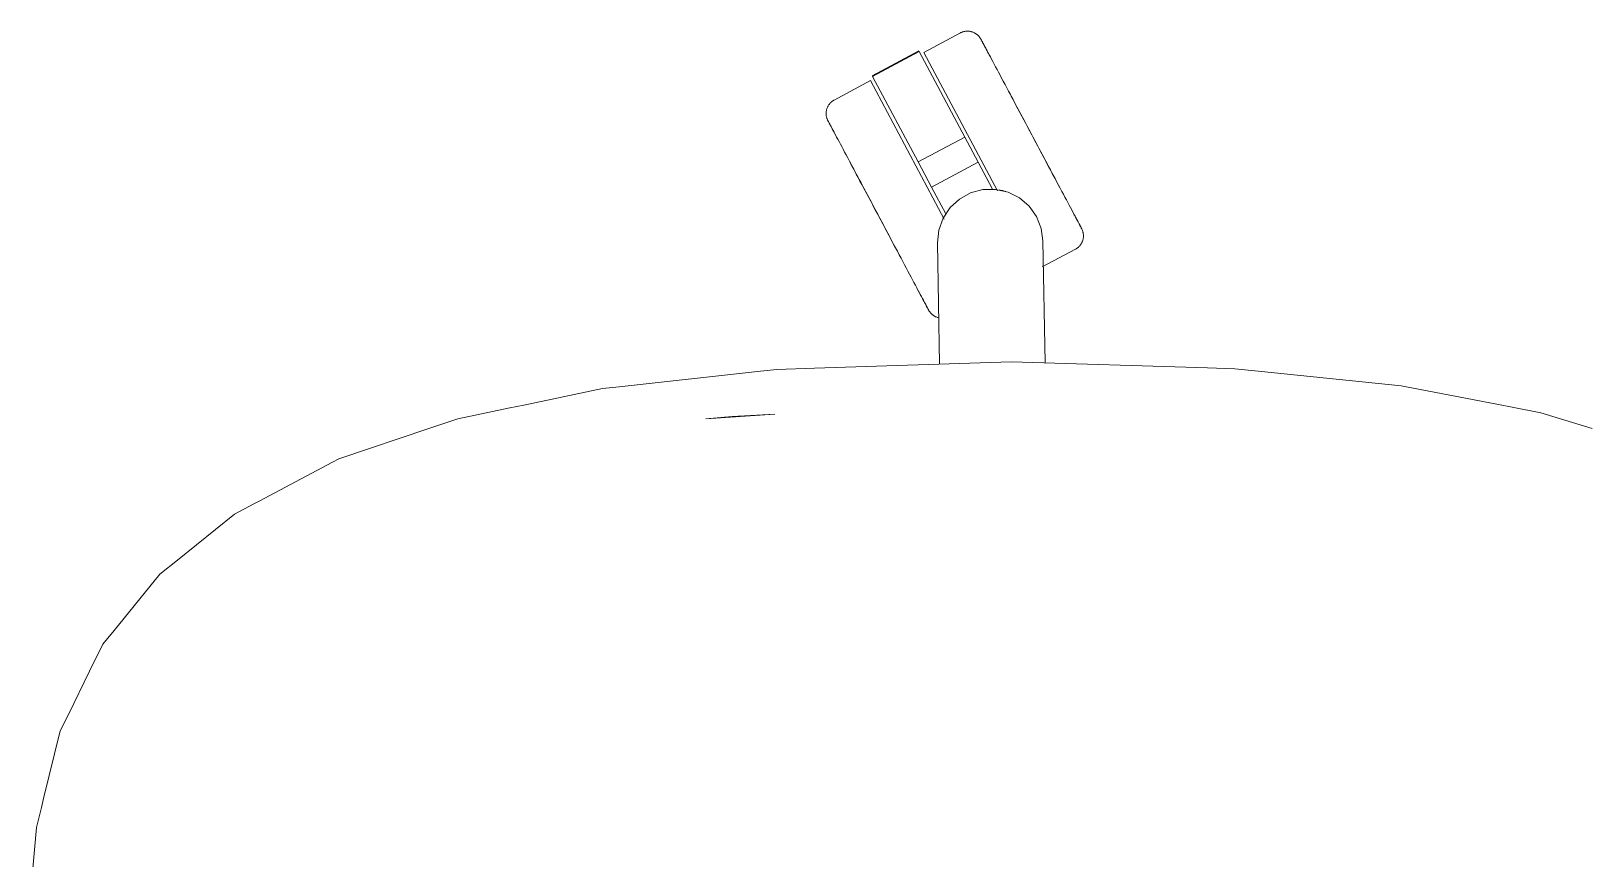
# Model space of a CAD drawing. Header units: millimetres. Extents: x 155927 to 317870, y -36033 to 97293.
# Drawn here: x 170596.3 to 171009.4, y 20205.2 to 20424.8 of the extents above; entities that cross this region are included whole.
import ezdxf

# ---------------------------------------------------------------- set-up
doc = ezdxf.new("R2010")
doc.units = ezdxf.units.MM
doc.header["$MEASUREMENT"] = 0
doc.layers.add('G-IMPT', color=8, linetype='CONTINUOUS', lineweight=9)
doc.layers.add('I-FURN', color=8, linetype='CONTINUOUS', lineweight=9)

msp = doc.modelspace()

# ---------------------------------------------------------------- linework, layer by layer
at = {"layer": 'G-IMPT'}
for p, q in [((170789.81, 20334.54), (170752.36, 20330.41)), ((170789.81, 20334.54), (170794.18, 20335.02)), ((170804.12, 20335.35), (170794.18, 20335.02)), ((170804.12, 20335.35), (170856.3, 20337.05)), ((170856.3, 20337.05), (170908.47, 20335.43)), ((170908.47, 20335.43), (170915.72, 20335.21)), ((170922.79, 20334.48), (170915.72, 20335.21)), ((170959.78, 20330.66), (170922.79, 20334.48)), ((170747.94, 20329.93), (170752.36, 20330.41)), ((170959.78, 20330.66), (170960.25, 20330.57)), ((170985.62, 20325.7), (170960.25, 20330.57)), ((170727, 20325.58), (170747.94, 20329.93)), ((170702.06, 20319.43), (170709.5, 20321.94)), ((170723.32, 20324.81), (170709.5, 20321.94)), ((170727, 20325.58), (170723.32, 20324.81)), ((170793.64, 20323.14), (170775.36, 20321.9)), ((170775.36, 20321.9), (170782.31, 20322.51)), ((170793.64, 20323.14), (170782.31, 20322.51)), ((170985.62, 20325.7), (170989.29, 20325)), ((170996.89, 20323.54), (170989.29, 20325)), ((171010.5, 20319.35), (170996.89, 20323.54)), ((170702.06, 20319.43), (170677.97, 20311.28)), ((170656.81, 20300.1), (170676.31, 20310.4)), ((170676.31, 20310.4), (170677.97, 20311.28)), ((170650.3, 20296.67), (170655.43, 20299.38)), ((170656.81, 20300.1), (170655.43, 20299.38)), ((170650.3, 20296.67), (170635.16, 20284.46)), ((170618.33, 20265.75), (170630.5, 20280.7)), ((170630.5, 20280.7), (170635.16, 20284.46)), ((170618.33, 20265.75), (170615.36, 20262.1)), ((170615.36, 20262.1), (170611.83, 20254.94)), ((170606.19, 20243.47), (170611.83, 20254.94)), ((170606.19, 20243.47), (170604.04, 20239.1)), ((170604.04, 20239.1), (170599.63, 20221.16)), ((170597.75, 20213.5), (170599.05, 20218.79)), ((170599.63, 20221.16), (170599.05, 20218.79)), ((170596.31, 20197.62), (170597.75, 20213.5))]:
    msp.add_line(p, q, dxfattribs=at)
at = {"layer": 'I-FURN'}
for p, q in [((170842.87, 20424.31), (170833.19, 20419.16)), ((170842.87, 20424.31), (170843.02, 20424.39)), ((170843.02, 20424.39), (170843.16, 20424.45)), ((170843.16, 20424.45), (170843.31, 20424.52)), ((170843.31, 20424.52), (170843.46, 20424.57)), ((170843.46, 20424.57), (170843.62, 20424.62)), ((170843.62, 20424.62), (170843.77, 20424.66)), ((170843.77, 20424.66), (170843.93, 20424.7)), ((170843.93, 20424.7), (170844.09, 20424.73)), ((170844.09, 20424.73), (170844.25, 20424.75)), ((170844.25, 20424.75), (170844.41, 20424.77)), ((170844.41, 20424.77), (170844.57, 20424.78)), ((170844.57, 20424.78), (170844.73, 20424.79)), ((170844.73, 20424.79), (170844.89, 20424.78)), ((170844.89, 20424.78), (170845.05, 20424.78)), ((170845.05, 20424.78), (170845.21, 20424.76)), ((170845.21, 20424.76), (170845.37, 20424.74)), ((170845.37, 20424.74), (170845.53, 20424.71)), ((170845.53, 20424.71), (170845.69, 20424.68)), ((170845.69, 20424.68), (170845.84, 20424.64)), ((170845.84, 20424.64), (170846, 20424.59)), ((170846, 20424.59), (170846.15, 20424.54)), ((170846.15, 20424.54), (170846.3, 20424.48)), ((170846.3, 20424.48), (170846.45, 20424.42)), ((170846.45, 20424.42), (170846.59, 20424.35)), ((170846.59, 20424.35), (170846.74, 20424.27)), ((170846.74, 20424.27), (170846.87, 20424.19)), ((170846.87, 20424.19), (170847.01, 20424.1)), ((170847.01, 20424.1), (170847.14, 20424.01)), ((170847.14, 20424.01), (170847.27, 20423.91)), ((170847.27, 20423.91), (170847.39, 20423.81)), ((170847.39, 20423.81), (170847.51, 20423.7)), ((170847.51, 20423.7), (170847.63, 20423.59)), ((170847.63, 20423.59), (170847.74, 20423.47)), ((170847.74, 20423.47), (170847.85, 20423.35)), ((170847.85, 20423.35), (170847.95, 20423.23)), ((170847.95, 20423.23), (170848.05, 20423.1)), ((170848.05, 20423.1), (170848.14, 20422.96)), ((170848.14, 20422.96), (170848.22, 20422.83)), ((170848.22, 20422.83), (170848.3, 20422.69)), ((170848.3, 20422.69), (170848.32, 20422.65)), ((170848.32, 20422.65), (170848.33, 20422.63)), ((170848.33, 20422.64), (170848.32, 20422.65)), ((170848.35, 20422.6), (170848.33, 20422.64)), ((170848.33, 20422.63), (170848.36, 20422.57)), ((170848.39, 20422.52), (170848.35, 20422.6)), ((170848.36, 20422.57), (170848.42, 20422.47)), ((170848.46, 20422.4), (170848.39, 20422.52)), ((170848.42, 20422.47), (170848.49, 20422.33)), ((170848.54, 20422.24), (170848.46, 20422.4)), ((170848.49, 20422.33), (170848.59, 20422.15)), ((170848.65, 20422.03), (170848.54, 20422.24)), ((170848.59, 20422.15), (170848.71, 20421.93)), ((170848.78, 20421.79), (170848.65, 20422.03)), ((170848.71, 20421.93), (170848.84, 20421.67)), ((170848.93, 20421.51), (170848.78, 20421.79)), ((170848.84, 20421.67), (170849, 20421.37)), ((170849.09, 20421.2), (170848.93, 20421.51)), ((170849, 20421.37), (170849.18, 20421.04)), ((170849.28, 20420.84), (170849.09, 20421.2)), ((170849.18, 20421.04), (170849.38, 20420.66)), ((170831.86, 20419.52), (170819.5, 20412.95)), ((170819.59, 20412.78), (170831.96, 20419.35)), ((170831.96, 20419.35), (170844.03, 20396.64)), ((170833.19, 20419.16), (170852.71, 20382.45)), ((170849.49, 20420.45), (170849.28, 20420.84)), ((170849.38, 20420.66), (170849.6, 20420.25)), ((170849.72, 20420.02), (170849.49, 20420.45)), ((170849.6, 20420.25), (170849.83, 20419.81)), ((170849.97, 20419.55), (170849.72, 20420.02)), ((170849.83, 20419.81), (170850.09, 20419.33)), ((170850.24, 20419.05), (170849.97, 20419.55)), ((170850.09, 20419.33), (170850.36, 20418.81)), ((170850.52, 20418.52), (170850.24, 20419.05)), ((170850.36, 20418.81), (170850.66, 20418.26)), ((170850.82, 20417.95), (170850.52, 20418.52)), ((170850.66, 20418.26), (170850.97, 20417.67)), ((170851.14, 20417.34), (170850.82, 20417.95)), ((170851.48, 20416.71), (170851.14, 20417.34)), ((170831.67, 20390.07), (170819.59, 20412.78)), ((170851.83, 20416.05), (170851.48, 20416.71)), ((170852.2, 20415.35), (170851.83, 20416.05)), ((170852.59, 20414.63), (170852.2, 20415.35)), ((170852.98, 20413.88), (170852.59, 20414.63)), ((170853.4, 20413.11), (170852.98, 20413.88)), ((170853.82, 20412.3), (170853.4, 20413.11)), ((170819.06, 20411.65), (170809.37, 20406.5)), ((170819.06, 20411.65), (170838.6, 20374.9)), ((170854.26, 20411.48), (170853.82, 20412.3)), ((170854.71, 20410.63), (170854.26, 20411.48)), ((170855.17, 20409.77), (170854.71, 20410.63)), ((170855.64, 20408.88), (170855.17, 20409.77)), ((170856.13, 20407.97), (170855.64, 20408.88)), ((170807.48, 20404.33), (170807.54, 20404.48)), ((170807.54, 20404.48), (170807.6, 20404.63)), ((170807.6, 20404.63), (170807.67, 20404.77)), ((170807.67, 20404.77), (170807.75, 20404.92)), ((170807.75, 20404.92), (170807.83, 20405.06)), ((170807.83, 20405.06), (170807.92, 20405.19)), ((170807.92, 20405.19), (170808.01, 20405.32)), ((170808.01, 20405.32), (170808.11, 20405.45)), ((170808.11, 20405.45), (170808.21, 20405.58)), ((170808.21, 20405.58), (170808.32, 20405.7)), ((170808.32, 20405.7), (170808.43, 20405.81)), ((170808.43, 20405.81), (170808.55, 20405.92)), ((170808.55, 20405.92), (170808.67, 20406.03)), ((170808.67, 20406.03), (170808.8, 20406.13)), ((170808.8, 20406.13), (170808.93, 20406.23)), ((170808.93, 20406.23), (170809.06, 20406.32)), ((170809.06, 20406.32), (170809.19, 20406.4)), ((170809.19, 20406.4), (170809.33, 20406.48)), ((170809.33, 20406.48), (170809.37, 20406.5)), ((170855.86, 20408.46), (170856.35, 20407.55)), ((170856.62, 20407.05), (170856.13, 20407.97)), ((170856.35, 20407.55), (170856.84, 20406.62)), ((170857.11, 20406.11), (170856.62, 20407.05)), ((170856.84, 20406.62), (170857.35, 20405.68)), ((170857.62, 20405.16), (170857.11, 20406.11)), ((170857.35, 20405.68), (170857.86, 20404.72)), ((170858.13, 20404.2), (170857.62, 20405.16)), ((170857.86, 20404.72), (170858.37, 20403.75)), ((170807.24, 20403.07), (170807.25, 20403.23)), ((170807.24, 20402.91), (170807.24, 20403.07)), ((170807.24, 20402.75), (170807.24, 20402.91)), ((170807.25, 20402.59), (170807.24, 20402.75)), ((170807.25, 20403.23), (170807.26, 20403.39)), ((170807.27, 20402.43), (170807.25, 20402.59)), ((170807.26, 20403.39), (170807.28, 20403.55)), ((170807.29, 20402.27), (170807.27, 20402.43)), ((170807.28, 20403.55), (170807.31, 20403.71)), ((170807.32, 20402.11), (170807.29, 20402.27)), ((170807.31, 20403.71), (170807.34, 20403.87)), ((170807.36, 20401.95), (170807.32, 20402.11)), ((170807.34, 20403.87), (170807.38, 20404.02)), ((170807.4, 20401.8), (170807.36, 20401.95)), ((170807.38, 20404.02), (170807.43, 20404.18)), ((170807.45, 20401.64), (170807.4, 20401.8)), ((170807.43, 20404.18), (170807.48, 20404.33)), ((170807.51, 20401.49), (170807.45, 20401.64)), ((170807.57, 20401.34), (170807.51, 20401.49)), ((170807.63, 20401.2), (170807.57, 20401.34)), ((170807.71, 20401.05), (170807.63, 20401.2)), ((170807.73, 20401.01), (170807.71, 20401.05)), ((170807.71, 20401.05), (170807.71, 20401.05)), ((170807.71, 20401.05), (170807.72, 20401.03)), ((170807.72, 20401.03), (170807.75, 20400.97)), ((170807.78, 20400.92), (170807.73, 20401.01)), ((170807.75, 20400.97), (170807.8, 20400.87)), ((170807.84, 20400.8), (170807.78, 20400.92)), ((170807.8, 20400.87), (170807.88, 20400.73)), ((170807.93, 20400.64), (170807.84, 20400.8)), ((170807.88, 20400.73), (170807.97, 20400.55)), ((170808.03, 20400.44), (170807.93, 20400.64)), ((170807.97, 20400.55), (170808.09, 20400.33)), ((170808.16, 20400.2), (170808.03, 20400.44)), ((170858.65, 20403.22), (170858.13, 20404.2)), ((170858.37, 20403.75), (170858.89, 20402.77)), ((170859.17, 20402.24), (170858.65, 20403.22)), ((170858.89, 20402.77), (170859.42, 20401.78)), ((170859.7, 20401.25), (170859.17, 20402.24)), ((170859.42, 20401.78), (170859.94, 20400.79)), ((170860.23, 20400.25), (170859.7, 20401.25)), ((170859.94, 20400.79), (170860.48, 20399.79)), ((170808.09, 20400.33), (170808.23, 20400.07)), ((170808.31, 20399.92), (170808.16, 20400.2)), ((170808.23, 20400.07), (170808.39, 20399.78)), ((170808.48, 20399.6), (170808.31, 20399.92)), ((170808.39, 20399.78), (170808.56, 20399.44)), ((170808.67, 20399.24), (170808.48, 20399.6)), ((170808.56, 20399.44), (170808.76, 20399.07)), ((170808.88, 20398.85), (170808.67, 20399.24)), ((170808.76, 20399.07), (170808.98, 20398.66)), ((170809.11, 20398.42), (170808.88, 20398.85)), ((170808.98, 20398.66), (170809.22, 20398.21)), ((170809.35, 20397.96), (170809.11, 20398.42)), ((170809.22, 20398.21), (170809.47, 20397.73)), ((170809.62, 20397.46), (170809.35, 20397.96)), ((170809.47, 20397.73), (170809.75, 20397.21)), ((170809.9, 20396.92), (170809.62, 20397.46)), ((170809.75, 20397.21), (170810.04, 20396.66)), ((170810.21, 20396.35), (170809.9, 20396.92)), ((170810.04, 20396.66), (170810.35, 20396.08)), ((170831.67, 20390.07), (170844.03, 20396.64)), ((170844.03, 20396.64), (170847.56, 20390)), ((170860.76, 20399.25), (170860.23, 20400.25)), ((170860.48, 20399.79), (170861.01, 20398.79)), ((170861.3, 20398.25), (170860.76, 20399.25)), ((170861.01, 20398.79), (170861.54, 20397.78)), ((170861.83, 20397.24), (170861.3, 20398.25)), ((170861.54, 20397.78), (170862.08, 20396.78)), ((170862.37, 20396.23), (170861.83, 20397.24)), ((170862.08, 20396.78), (170862.61, 20395.77)), ((170862.9, 20395.23), (170862.37, 20396.23)), ((170810.35, 20396.08), (170810.68, 20395.46)), ((170810.68, 20395.46), (170811.02, 20394.81)), ((170811.02, 20394.81), (170811.38, 20394.14)), ((170811.38, 20394.14), (170811.76, 20393.43)), ((170811.76, 20393.43), (170812.15, 20392.69)), ((170812.15, 20392.69), (170812.56, 20391.93)), ((170862.61, 20395.77), (170863.14, 20394.77)), ((170863.43, 20394.23), (170862.9, 20395.23)), ((170863.14, 20394.77), (170863.67, 20393.77)), ((170863.96, 20393.24), (170863.43, 20394.23)), ((170863.67, 20393.77), (170864.2, 20392.78)), ((170864.48, 20392.25), (170863.96, 20393.24)), ((170864.2, 20392.78), (170864.72, 20391.8)), ((170865.01, 20391.27), (170864.48, 20392.25)), ((170812.56, 20391.93), (170812.98, 20391.14)), ((170812.98, 20391.14), (170813.41, 20390.33)), ((170813.41, 20390.33), (170813.85, 20389.5)), ((170814.1, 20389.04), (170813.65, 20389.88)), ((170813.85, 20389.5), (170814.31, 20388.64)), ((170814.56, 20388.17), (170814.1, 20389.04)), ((170814.31, 20388.64), (170814.77, 20387.76)), ((170815.03, 20387.28), (170814.56, 20388.17)), ((170835.2, 20383.43), (170831.67, 20390.07)), ((170835.2, 20383.43), (170847.56, 20390)), ((170847.56, 20390), (170851.36, 20382.86)), ((170864.72, 20391.8), (170865.24, 20390.83)), ((170865.52, 20390.3), (170865.01, 20391.27)), ((170865.24, 20390.83), (170865.76, 20389.86)), ((170866.03, 20389.35), (170865.52, 20390.3)), ((170865.76, 20389.86), (170866.26, 20388.91)), ((170866.53, 20388.4), (170866.03, 20389.35)), ((170866.26, 20388.91), (170866.76, 20387.97)), ((170867.03, 20387.47), (170866.53, 20388.4)), ((170866.76, 20387.97), (170867.25, 20387.05)), ((170814.77, 20387.76), (170815.25, 20386.87)), ((170815.51, 20386.38), (170815.03, 20387.28)), ((170815.25, 20386.87), (170815.73, 20385.95)), ((170816, 20385.45), (170815.51, 20386.38)), ((170815.73, 20385.95), (170816.23, 20385.02)), ((170816.5, 20384.52), (170816, 20385.45)), ((170816.23, 20385.02), (170816.73, 20384.08)), ((170817.01, 20383.56), (170816.5, 20384.52)), ((170816.73, 20384.08), (170817.24, 20383.12)), ((170867.51, 20386.56), (170867.03, 20387.47)), ((170867.25, 20387.05), (170867.73, 20386.14)), ((170867.99, 20385.66), (170867.51, 20386.56)), ((170867.73, 20386.14), (170868.2, 20385.26)), ((170868.45, 20384.79), (170867.99, 20385.66)), ((170868.2, 20385.26), (170868.66, 20384.39)), ((170868.91, 20383.93), (170868.45, 20384.79)), ((170868.66, 20384.39), (170869.12, 20383.54)), ((170869.35, 20383.09), (170868.91, 20383.93)), ((170817.52, 20382.6), (170817.01, 20383.56)), ((170817.24, 20383.12), (170817.76, 20382.15)), ((170818.04, 20381.63), (170817.52, 20382.6)), ((170817.76, 20382.15), (170818.28, 20381.18)), ((170818.56, 20380.64), (170818.04, 20381.63)), ((170818.28, 20381.18), (170818.8, 20380.19)), ((170819.09, 20379.65), (170818.56, 20380.64)), ((170818.8, 20380.19), (170819.33, 20379.19)), ((170839, 20376.28), (170835.2, 20383.43)), ((170840.14, 20377.96), (170842.62, 20380.24)), ((170842.62, 20380.24), (170845.58, 20381.86)), ((170845.58, 20381.86), (170848.84, 20382.73)), ((170848.84, 20382.73), (170852.22, 20382.79)), ((170852.22, 20382.79), (170855.51, 20382.04)), ((170855.51, 20382.04), (170858.52, 20380.52)), ((170858.52, 20380.52), (170861.08, 20378.33)), ((170869.79, 20382.28), (170869.35, 20383.09)), ((170870.2, 20381.49), (170869.79, 20382.28)), ((170870.61, 20380.73), (170870.2, 20381.49)), ((170871, 20380), (170870.61, 20380.73)), ((170871.38, 20379.29), (170871, 20380)), ((170819.62, 20378.66), (170819.09, 20379.65)), ((170819.33, 20379.19), (170819.86, 20378.19)), ((170820.15, 20377.65), (170819.62, 20378.66)), ((170819.86, 20378.19), (170820.39, 20377.19)), ((170820.68, 20376.65), (170820.15, 20377.65)), ((170820.39, 20377.19), (170820.93, 20376.19)), ((170821.22, 20375.64), (170820.68, 20376.65)), ((170820.93, 20376.19), (170821.46, 20375.18)), ((170821.75, 20374.64), (170821.22, 20375.64)), ((170838.27, 20375.15), (170840.14, 20377.96)), ((170861.08, 20378.33), (170863.05, 20375.59)), ((170863.05, 20375.59), (170864.3, 20372.45)), ((170871.74, 20378.61), (170871.38, 20379.29)), ((170872.08, 20377.97), (170871.74, 20378.61)), ((170872.41, 20377.35), (170872.08, 20377.97)), ((170872.72, 20376.76), (170872.41, 20377.35)), ((170872.55, 20377.08), (170872.86, 20376.51)), ((170873.01, 20376.21), (170872.72, 20376.76)), ((170872.86, 20376.51), (170873.14, 20375.97)), ((170873.29, 20375.7), (170873.01, 20376.21)), ((170873.14, 20375.97), (170873.41, 20375.47)), ((170873.54, 20375.21), (170873.29, 20375.7)), ((170821.46, 20375.18), (170822, 20374.18)), ((170822.28, 20373.64), (170821.75, 20374.64)), ((170822, 20374.18), (170822.53, 20373.18)), ((170822.82, 20372.64), (170822.28, 20373.64)), ((170822.53, 20373.18), (170823.06, 20372.18)), ((170823.34, 20371.64), (170822.82, 20372.64)), ((170823.06, 20372.18), (170823.59, 20371.19)), ((170823.87, 20370.66), (170823.34, 20371.64)), ((170836.78, 20368.62), (170837.13, 20371.98)), ((170837.13, 20371.98), (170838.27, 20375.15)), ((170864.3, 20372.45), (170864.76, 20369.11)), ((170873.41, 20375.47), (170873.65, 20375)), ((170873.78, 20374.77), (170873.54, 20375.21)), ((170873.65, 20375), (170873.88, 20374.57)), ((170874, 20374.36), (170873.78, 20374.77)), ((170873.88, 20374.57), (170874.09, 20374.18)), ((170874.2, 20373.99), (170874, 20374.36)), ((170874.09, 20374.18), (170874.28, 20373.83)), ((170874.38, 20373.65), (170874.2, 20373.99)), ((170874.28, 20373.83), (170874.45, 20373.51)), ((170874.53, 20373.35), (170874.38, 20373.65)), ((170874.45, 20373.51), (170874.6, 20373.23)), ((170874.67, 20373.09), (170874.53, 20373.35)), ((170874.6, 20373.23), (170874.73, 20372.99)), ((170874.79, 20372.87), (170874.67, 20373.09)), ((170874.73, 20372.99), (170874.83, 20372.79)), ((170874.88, 20372.69), (170874.79, 20372.87)), ((170874.83, 20372.79), (170874.92, 20372.63)), ((170874.96, 20372.55), (170874.88, 20372.69)), ((170874.92, 20372.63), (170874.98, 20372.5)), ((170875.01, 20372.45), (170874.96, 20372.55)), ((170874.98, 20372.5), (170875.03, 20372.42)), ((170875.04, 20372.39), (170875.01, 20372.45)), ((170875.03, 20372.42), (170875.05, 20372.38)), ((170875.05, 20372.37), (170875.04, 20372.39)), ((170875.05, 20372.38), (170875.05, 20372.37)), ((170875.05, 20372.37), (170875.13, 20372.23)), ((170875.13, 20372.23), (170875.19, 20372.08)), ((170875.19, 20372.08), (170875.25, 20371.93)), ((170875.25, 20371.93), (170875.31, 20371.78)), ((170875.31, 20371.78), (170875.36, 20371.63)), ((170875.36, 20371.63), (170875.4, 20371.47)), ((170875.4, 20371.47), (170875.44, 20371.32)), ((170823.59, 20371.19), (170824.11, 20370.2)), ((170824.39, 20369.68), (170823.87, 20370.66)), ((170824.11, 20370.2), (170824.63, 20369.23)), ((170824.9, 20368.71), (170824.39, 20369.68)), ((170824.63, 20369.23), (170825.14, 20368.27)), ((170825.41, 20367.75), (170824.9, 20368.71)), ((170825.14, 20368.27), (170825.65, 20367.31)), ((170825.92, 20366.81), (170825.41, 20367.75)), ((170825.65, 20367.31), (170826.14, 20366.38)), ((170837.34, 20336.43), (170836.78, 20368.62)), ((170864.76, 20369.11), (170865.33, 20336.77)), ((170874.09, 20367.4), (170873.96, 20367.3)), ((170874.21, 20367.5), (170874.09, 20367.4)), ((170874.33, 20367.62), (170874.21, 20367.5)), ((170874.44, 20367.73), (170874.33, 20367.62)), ((170874.55, 20367.85), (170874.44, 20367.73)), ((170874.65, 20367.97), (170874.55, 20367.85)), ((170874.75, 20368.1), (170874.65, 20367.97)), ((170874.84, 20368.24), (170874.75, 20368.1)), ((170874.93, 20368.37), (170874.84, 20368.24)), ((170875.01, 20368.51), (170874.93, 20368.37)), ((170875.09, 20368.65), (170875.01, 20368.51)), ((170875.16, 20368.8), (170875.09, 20368.65)), ((170875.22, 20368.94), (170875.16, 20368.8)), ((170875.28, 20369.09), (170875.22, 20368.94)), ((170875.33, 20369.25), (170875.28, 20369.09)), ((170875.38, 20369.4), (170875.33, 20369.25)), ((170875.42, 20369.56), (170875.38, 20369.4)), ((170875.45, 20369.72), (170875.42, 20369.56)), ((170875.44, 20371.32), (170875.47, 20371.16)), ((170875.48, 20369.87), (170875.45, 20369.72)), ((170875.47, 20371.16), (170875.49, 20371)), ((170875.5, 20370.03), (170875.48, 20369.87)), ((170875.49, 20371), (170875.51, 20370.84)), ((170875.52, 20370.19), (170875.5, 20370.03)), ((170875.51, 20370.84), (170875.52, 20370.68)), ((170875.52, 20370.68), (170875.53, 20370.52)), ((170875.53, 20370.52), (170875.52, 20370.36)), ((170875.52, 20370.36), (170875.52, 20370.19)), ((170826.41, 20365.88), (170825.92, 20366.81)), ((170826.14, 20366.38), (170826.63, 20365.45)), ((170826.9, 20364.96), (170826.41, 20365.88)), ((170826.63, 20365.45), (170827.12, 20364.55)), ((170827.12, 20364.55), (170827.59, 20363.66)), ((170827.59, 20363.66), (170828.05, 20362.79)), ((170864.55, 20362.22), (170873.39, 20366.92)), ((170873.43, 20366.94), (170873.39, 20366.92)), ((170873.57, 20367.02), (170873.43, 20366.94)), ((170873.7, 20367.11), (170873.57, 20367.02)), ((170873.84, 20367.2), (170873.7, 20367.11)), ((170873.96, 20367.3), (170873.84, 20367.2)), ((170828.05, 20362.79), (170828.5, 20361.95)), ((170828.5, 20361.95), (170828.94, 20361.12)), ((170828.94, 20361.12), (170829.36, 20360.32)), ((170829.36, 20360.32), (170829.78, 20359.55)), ((170829.78, 20359.55), (170830.18, 20358.8)), ((170830.18, 20358.8), (170830.56, 20358.07)), ((170830.56, 20358.07), (170830.93, 20357.38)), ((170830.93, 20357.38), (170831.28, 20356.72)), ((170831.28, 20356.72), (170831.62, 20356.08)), ((170831.62, 20356.08), (170831.94, 20355.48)), ((170832.1, 20355.17), (170831.79, 20355.75)), ((170831.94, 20355.48), (170832.24, 20354.91)), ((170832.4, 20354.62), (170832.1, 20355.17)), ((170832.24, 20354.91), (170832.53, 20354.38)), ((170832.67, 20354.1), (170832.4, 20354.62)), ((170832.53, 20354.38), (170832.79, 20353.87)), ((170832.93, 20353.62), (170832.67, 20354.1)), ((170832.79, 20353.87), (170833.04, 20353.41)), ((170833.17, 20353.17), (170832.93, 20353.62)), ((170833.04, 20353.41), (170833.27, 20352.98)), ((170833.38, 20352.76), (170833.17, 20353.17)), ((170833.27, 20352.98), (170833.48, 20352.59)), ((170833.58, 20352.39), (170833.38, 20352.76)), ((170833.48, 20352.59), (170833.67, 20352.23)), ((170833.76, 20352.05), (170833.58, 20352.39)), ((170833.67, 20352.23), (170833.83, 20351.91)), ((170833.92, 20351.76), (170833.76, 20352.05)), ((170833.83, 20351.91), (170833.98, 20351.63)), ((170834.05, 20351.5), (170833.92, 20351.76)), ((170833.98, 20351.63), (170834.11, 20351.39)), ((170834.17, 20351.28), (170834.05, 20351.5)), ((170834.11, 20351.39), (170834.22, 20351.19)), ((170834.27, 20351.1), (170834.17, 20351.28)), ((170834.22, 20351.19), (170834.3, 20351.03)), ((170834.34, 20350.96), (170834.27, 20351.1)), ((170834.3, 20351.03), (170834.37, 20350.91)), ((170834.4, 20350.86), (170834.34, 20350.96)), ((170834.37, 20350.91), (170834.41, 20350.83)), ((170834.43, 20350.8), (170834.4, 20350.86)), ((170834.41, 20350.83), (170834.43, 20350.78)), ((170834.44, 20350.78), (170834.43, 20350.8)), ((170834.43, 20350.78), (170834.44, 20350.78)), ((170834.46, 20350.74), (170834.44, 20350.78)), ((170834.54, 20350.6), (170834.46, 20350.74)), ((170834.62, 20350.46), (170834.54, 20350.6)), ((170834.72, 20350.33), (170834.62, 20350.46)), ((170834.81, 20350.2), (170834.72, 20350.33)), ((170834.91, 20350.08), (170834.81, 20350.2)), ((170835.02, 20349.95), (170834.91, 20350.08)), ((170835.13, 20349.84), (170835.02, 20349.95)), ((170835.25, 20349.72), (170835.13, 20349.84)), ((170835.37, 20349.62), (170835.25, 20349.72)), ((170835.49, 20349.51), (170835.37, 20349.62)), ((170835.62, 20349.42), (170835.49, 20349.51)), ((170835.75, 20349.32), (170835.62, 20349.42)), ((170835.89, 20349.24), (170835.75, 20349.32)), ((170836.02, 20349.16), (170835.89, 20349.24)), ((170836.17, 20349.08), (170836.02, 20349.16)), ((170836.31, 20349.01), (170836.17, 20349.08)), ((170836.46, 20348.94), (170836.31, 20349.01)), ((170836.61, 20348.89), (170836.46, 20348.94)), ((170836.76, 20348.83), (170836.61, 20348.89)), ((170836.92, 20348.79), (170836.76, 20348.83)), ((170837.07, 20348.75), (170836.92, 20348.79))]:
    msp.add_line(p, q, dxfattribs=at)
msp.add_arc((170850.77, 20369.05), 13.81, 72.664, 77.6527, dxfattribs=at)
msp.add_open_spline([(170853.13, 20382.66), (170853.57, 20382.59), (170853.99, 20382.49), (170854.41, 20382.37)], degree=3, dxfattribs=at)

doc.saveas('drawing.dxf')
